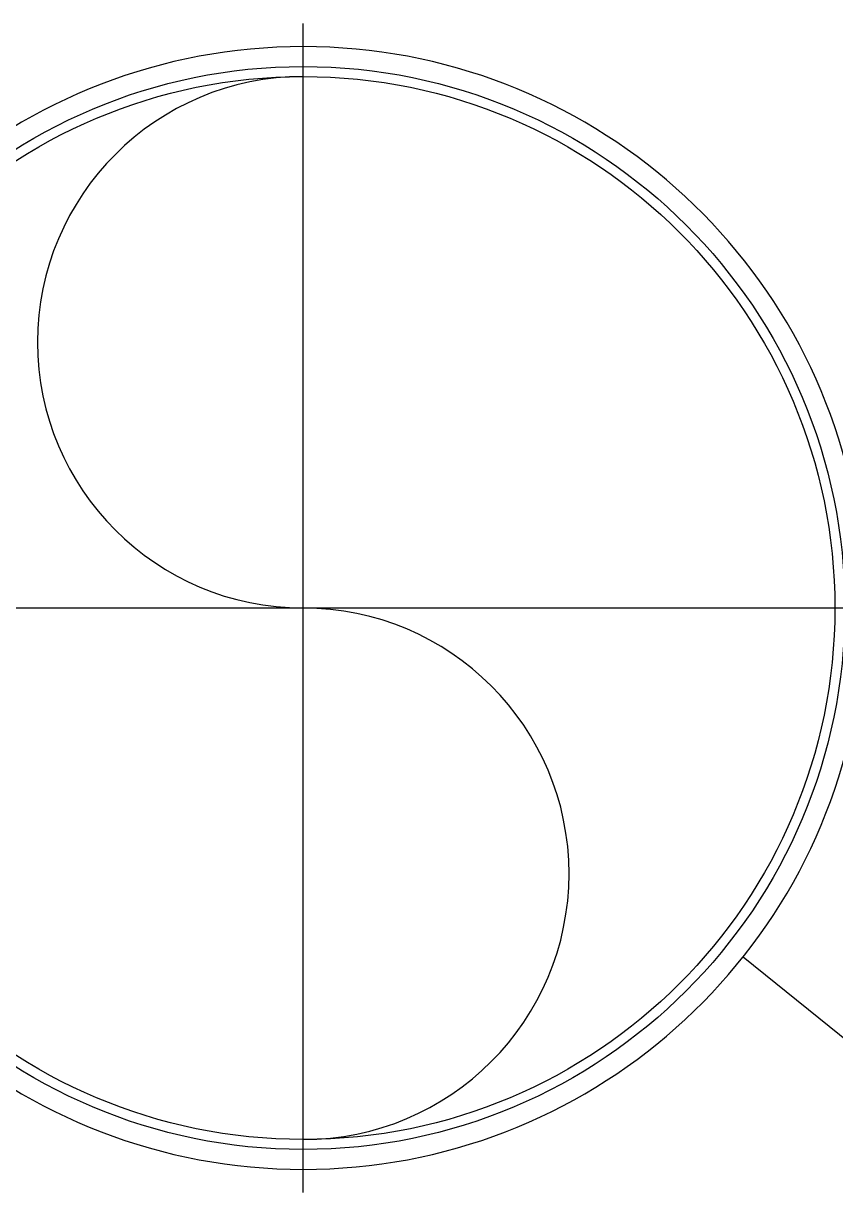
# Model space of a CAD drawing. Extents: x 1382187 to 1725648, y 860327 to 1571294.
# Drawn here: x 1507202 to 1509380, y 1233449 to 1236584 of the extents above; entities that cross this region are included whole.
import ezdxf

# ---------------------------------------------------------------- set-up
doc = ezdxf.new("R2010")
doc.units = 0
doc.header["$LTSCALE"] = 1000
doc.header["$MEASUREMENT"] = 0
doc.linetypes.add('CENTER', pattern=[8, 5, -1, 1, -1])
doc.layers.add('W_DIM', color=4, linetype='Continuous')
doc.styles.get("Standard").update_dxf_attribs({"font": 'gbenor.shx', "bigfont": 'gbcbig.shx'})
doc.dimstyles.get("Standard").update_dxf_attribs({"dimtxt": 0.18, "dimasz": 0.18, "dimexe": 0.18, "dimexo": 0.0625, "dimgap": 0.09, "dimtad": 0, "dimtih": 1, "dimtoh": 1, "dimdec": 4, "dimzin": 0, "dimdsep": 46, "dimtxsty": 'Standard', "dimcen": 0.09, "dimadec": 0, "dimazin": 0, "dimtfac": 1, "dimtdec": 4, "dimtofl": 0, "dimtmove": 0, "dimatfit": 3, "dimfxl": 0, "dimtolj": 1, "dimtzin": 0, "dimarcsym": 0})

msp = doc.modelspace()

# ---------------------------------------------------------------- linework, layer by layer
at = {"color": 0, "linetype": 'CENTER'}
for p, q in [((1507952.6, 1233449.1), (1507952.6, 1236583.7)), ((1506385.3, 1235016.4), (1509519.9, 1235016.4))]:
    msp.add_line(p, q, dxfattribs=at)
at = {"linetype": 'Continuous'}
for radius in [1451.6, 1424.9]:
    msp.add_circle((1507952.6, 1235016.4), radius, dxfattribs=at)
for start, end in [(6.8242, 173.1758), (186.8242, 353.1758)]:
    msp.add_arc((1507952.6, 1235016.4), 1505, start, end, dxfattribs=at)
for centre, start, end in [((1507952.6, 1235728.8), 90, 270), ((1507952.6, 1234304), 270, 90)]:
    msp.add_arc(centre, 712.4, start, end)

# ---------------------------------------------------------------- leaders
at = {"layer": 'W_DIM', "color": 7}
msp.add_leader([(1509131.4, 1234080.8), (1509749.6, 1233583)], dimstyle='Standard', override={"dimgap": 20}, dxfattribs=at)

doc.saveas('drawing.dxf')
